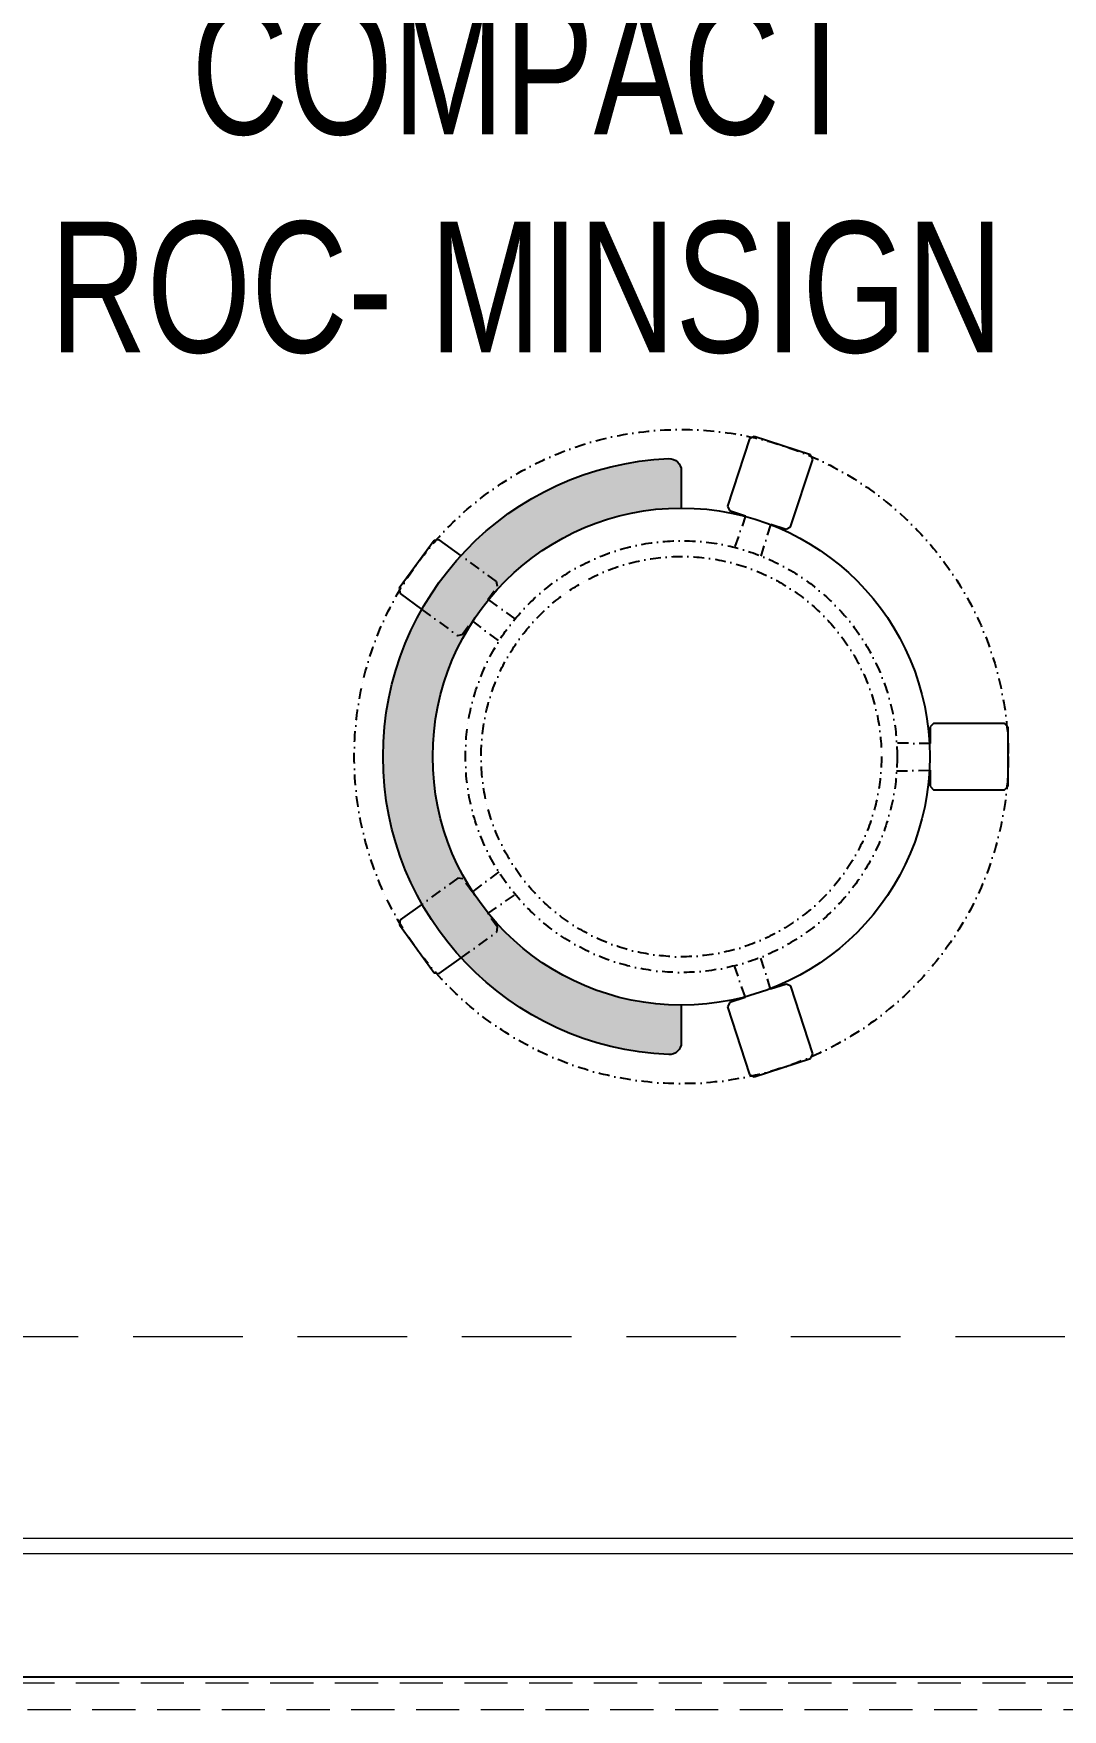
# Model space of a CAD drawing. Header units: feet. Extents: x 2549014 to 2559749, y -5462536 to -5450416.
# Drawn here: x 2555920 to 2556707, y -5461177 to -5459896 of the extents above; entities that cross this region are included whole.
import ezdxf

# ---------------------------------------------------------------- set-up
doc = ezdxf.new("R2010")
doc.units = ezdxf.units.FT
doc.header["$LTSCALE"] = 33
doc.header["$MEASUREMENT"] = 0
for name, pattern in [('DASHDOT2', [0.5, 0.25, -0.125, 0, -0.125]), ('HIDDEN', [9.524999999999995, 6.349999999999997, -3.174999999999998]), ('HIDDENX2', [0.75, 0.5, -0.25])]:
    doc.linetypes.add(name, pattern=pattern)
for name, color, linetype, lineweight in [('A-Glazing', 4, 'Continuous', 20), ('A-shutter', 8, 'Continuous', 18), ('beam', 90, 'Continuous', 9), ('HATCH', 9, 'Continuous', 9), ('LENS-DIM', 252, 'Continuous', 5), ('LENS-FURNITURE', 13, 'Continuous', 9), ('LENS-TEXT', 31, 'Continuous', 5), ('LN-ELEVATION-1', 81, 'Continuous', 25), ('rolling shutter', 1, 'Continuous', 5)]:
    doc.layers.add(name, color=color, linetype=linetype, lineweight=lineweight)
doc.layers.add('A-WALL', color=1, linetype='Continuous')
doc.styles.add('LK TXT', font='GILC____.TTF', dxfattribs={"height": 100})

# ---------------------------------------------------------------- blocks, each defined once
blk = doc.blocks.new('DR STOOL')
at = {"layer": 'HATCH'}
h = blk.add_hatch(dxfattribs=at)
h.set_pattern_fill('ANSI36', color=250, angle=-90.00000000000001)
h.set_pattern_definition([(315, (-227.8099174643867, 917.3997257252777), (6.173926083235043, -1.683798022700468), [7.9375, -1.587499999999999, 0, -1.587499999999999])])
edge = h.paths.add_edge_path()
edge.add_line((-190.0000000041909, 4.511094e-10), (-218.6899174675346, 4.511094e-10))
edge.add_arc((-218.6899174670689, 9.120000000388245), 9.119999999940092, 177.6119845363388, 269.9999999996136, ccw=False)
edge.add_arc((-1.8626451e-09, 3.565219e-10), 228.000000002257, 2.3880154632688004, 177.6119845367313, ccw=False)
edge.add_arc((218.6899174633436, 9.120000000497384), 9.120000000051716, -90.00000000034493, 2.3880154629299, ccw=False)
edge.add_line((218.6899174633436, 4.511094e-10), (190, 4.511094e-10))
edge.add_arc((-1.8626451e-09, 4.511094e-10), 190.000000001979, -1.27e-14, 180)
at = {"layer": 'LN-ELEVATION-1', "color": 1, "ltscale": 100}
for p, q in [((-128.6221585394814, 215.4841044476634), (-165.2704676063731, 189.0243927398114)), ((-124.7228340068832, 214.8545704018979), (-128.6221585394814, 215.4841044476634)), ((-112.6981821293011, 198.1996966340157), (-124.7228340068832, 214.8545704018979)), ((124.7553772013634, 214.9803744515593), (112.5488144652918, 198.2845540212292)), ((128.7014972954057, 215.5933048763618), (124.7553772013634, 214.9803744515593)), ((128.7014972954057, 215.5933048763618), (124.7553772013634, 214.9803744515593)), ((165.1911288509145, 188.915192311113), (128.7014972954057, 215.5933048763618)), ((165.1911288509145, 188.915192311113), (128.7014972954057, 215.5933048763618)), ((-165.2704676063731, 189.0243927398114), (-165.9069543029182, 185.0820035930228)), ((-165.9069543029182, 185.0820035930228), (-153.8003208162263, 168.3135803133482)), ((153.6734594982117, 168.4294150282658), (165.7973639420234, 185.0121775862135)), ((165.7973639420234, 185.0121775862135), (165.1911288509145, 188.915192311113)), ((165.7973639420234, 185.0121775862135), (165.1911288509145, 188.915192311113)), ((-191.2928382232785, -35.45407700946089), (-242.9550312487409, -52.24013893969095)), ((-187.9259491492994, -37.1695928365807), (-191.2928382232785, -35.45407700946089)), ((-184.1424400564283, -48.81403796559607), (-187.9259491492994, -37.1695928365807)), ((188.0651108901948, -36.96233201187715), (184.0504167033359, -49.19388854173303)), ((191.3981811110861, -35.27656588272658), (188.0651108901948, -36.96233201187715)), ((243.0100176925771, -52.21682526778022), (191.3981811110861, -35.27656588272658)), ((-242.9550312487409, -52.24013893969095), (-244.7482102331705, -55.75945052818861)), ((-244.7482102331705, -55.75945052818861), (-230.7800458371639, -98.74904560100549)), ((230.715890809428, -98.7280946081737), (244.8123673382215, -55.78040257930116)), ((244.8123673382215, -55.78040257930116), (243.0100176925771, -52.21682526778022)), ((-173.8639617776498, -80.4479453730819), (-177.8421125086024, -68.2044548037811)), ((177.6922140880488, -68.56540505095472), (173.8739495249465, -80.1985000452405)), ((-227.2218665438704, -100.5620286722478), (-175.5596735184081, -83.7759667420105)), ((-175.5596735184081, -83.7759667420105), (-173.8639617776498, -80.4479453730819)), ((173.8739495249465, -80.1985000452405), (175.5794035866856, -83.5704969359358)), ((175.5794035866856, -83.5704969359358), (227.1912401677109, -100.5107563209894)), ((-230.7800458371639, -98.74904560100549), (-227.2218665438704, -100.5620286722478)), ((227.1912401677109, -100.5107563209894), (230.715890809428, -98.7280946081737)), ((-22.72193054761737, -190.2142363802995), (-25.39390889601782, -192.886214728569)), ((-10.47823652112856, -190.2142363802995), (-22.72193054761737, -190.2142363802995)), ((22.78362171910703, -190.2142363802995), (9.910054048988968, -190.2142363802995)), ((25.42475448176265, -192.8553691428751), (22.78362171910703, -190.2142363802995)), ((-25.39390889601782, -192.886214728569), (-25.39390889601782, -247.2070584567482)), ((25.42475448176265, -247.1762128710543), (25.42475448176265, -192.8553691428751)), ((-25.39390889601782, -247.2070584567482), (-22.60096735274419, -250)), ((-22.60096735274419, -250), (22.60096735274419, -250)), ((22.60096735274419, -250), (25.42475448176265, -247.1762128710543))]:
    blk.add_line(p, q, dxfattribs=at)
at = {"layer": 'LN-ELEVATION-1', "linetype": 'DASHDOT2'}
for p, q in [((-92.92521573789418, 170.8129362839827), (-112.6981821293011, 198.1996966340157)), ((112.5488144652918, 198.2845540212292), (92.69529851106927, 171.1294289919315)), ((-153.8003208162263, 168.3135803133482), (-134.1093360339291, 141.0403694751003)), ((-103.4542870586738, 159.9154408004979), (-93.52748446213081, 167.0824927485227)), ((-93.52748446213081, 167.0824927485227), (-92.92521573789418, 170.8129362839827)), ((92.69529851106927, 171.1294289919315), (93.26858203159645, 167.4385604566923)), ((93.26858203159645, 167.4385604566923), (103.6608748426661, 159.8406005539291)), ((133.7372852512635, 141.1612321265929), (153.6734594982117, 168.4294150282658)), ((-88.15393704269081, 139.4771787207864), (-103.4542870586738, 159.9154408004979)), ((103.6608748426661, 159.8406005539291), (88.19885099539533, 139.4487815762331)), ((-134.1093360339291, 141.0403694751003), (-130.4219571123831, 140.4450534014686)), ((-130.4219571123831, 140.4450534014686), (-119.9844727469608, 147.9808124662595)), ((-119.9844727469608, 147.9808124662595), (-105.3687285655178, 126.9741353208374)), ((105.4096150295809, 126.94019481352), (120.1194891873747, 147.8074627162714)), ((120.1194891873747, 147.8074627162714), (130.0033113472163, 140.5812532722048)), ((130.0033113472163, 140.5812532722048), (133.7372852512635, 141.1612321265929)), ((-159.954806596972, -40.49024384317454), (-184.1424400564283, -48.81403796559607)), ((184.0504167033359, -49.19388854173303), (159.8786162491887, -40.79004861696012)), ((-177.8421125086024, -68.2044548037811), (-153.4148110738024, -60.73628028803068)), ((153.3006618716754, -61.02382378749462), (177.6922140880488, -68.56540505095472)), ((-10.92024635523557, -164.6382343793375), (-10.47823652112856, -190.2142363802995)), ((9.910054048988968, -190.2142363802995), (10.35584833659231, -164.674698740353))]:
    blk.add_line(p, q, dxfattribs=at)
at = {"layer": 'LN-ELEVATION-1', "color": 1, "ltscale": 100}
blk.add_lwpolyline([(-190.0000000023283, 0), (-218.6899174656719, 0, -0.4264743413925903), (-227.8019973598421, 9.5, -0.959166304662544), (227.8019973593764, 9.5, -0.4264743413925903), (218.6899174647406, 0), (190.0000000013969, 0)], format="xyb", dxfattribs=at)
at = {"layer": 'LN-ELEVATION-1', "linetype": 'DASHDOT2'}
for radius in [250, 165, 153]:
    blk.add_circle((0, 0), radius, dxfattribs=at)
at = {"layer": 'LN-ELEVATION-1', "color": 1, "ltscale": 100}
blk.add_circle((0, 0), 190, dxfattribs=at)
blk = doc.blocks.new('*U44')
at = {"layer": 'A-shutter', "color": 5, "linetype": 'HIDDENX2', "ltscale": 2}
blk.add_lwpolyline([(41037999.48334333, -1561544.224196389), (41037999.48334351, -1561564.224196389), (41041435.48334341, -1561564.224191636), (41041435.48334321, -1561544.224191635)], close=True, dxfattribs=at)
blk = doc.blocks.new('A$C5bd52c87')
at = {"layer": 'A-Glazing', "elevation": 17940.12951759458}
blk.add_lwpolyline([(650.6885954970494, -6352.227998980321), (3996.6885955045, -6352.22799898591), (3996.6885955045, -6364.227998985909), (650.6885954970494, -6364.227998980322)], close=True, dxfattribs=at)
at = {"layer": 'A-WALL'}
blk.add_lwpolyline([(-3808.373904499226, 890.8957041949033), (-3808.373904499226, -6198.104296758771), (-3561.373904499225, -6198.104296758771), (-3561.373904499225, -6458.10429675877), (-169.3739044992253, -6458.10429675877), (-169.3739044992253, -6198.104296758771), (650.6260955007746, -6198.104296758771), (650.6260955007746, -6458.10429675877), (3996.626095500775, -6458.10429675877)], dxfattribs=at)
at = {"layer": 'beam', "linetype": 'HIDDEN', "ltscale": 0.4}
blk.add_lwpolyline([(650.6885955045, -6198.104296760633), (3996.6885955045, -6198.104296760633), (3996.6885955045, -6458.104296760634), (650.6885955045, -6458.104296760634)], close=True, dxfattribs=at)
at = {"layer": 'rolling shutter'}
blk.add_blockref('*U44', (-41037393.79474794, 1555081.119898995, 17940.12951759458), dxfattribs=at)

msp = doc.modelspace()

# ---------------------------------------------------------------- block references
at = {"layer": 'LENS-DIM', "color": 2}
msp.add_blockref('A$C5bd52c87', (2553082.419596491, -5454694.03884032), dxfattribs=at)
at = {"layer": 'LENS-FURNITURE', "rotation": 90.00000000000003}
msp.add_blockref('DR STOOL', (2556415.377216159, -5460448.778275583), dxfattribs=at)

# ---------------------------------------------------------------- texts
at = {"layer": 'LENS-TEXT', "color": 0, "linetype": 'Continuous', "ltscale": 3, "insert": (2556297.182319177, -5459923.840880395), "char_height": 100, "attachment_point": 5, "style": 'LK TXT'}
msp.add_mtext_dynamic_manual_height_columns('CLINIC-2 COMPACT ROC- MINSIGN', width=730.5073781448633, gutter_width=0.9999999999999992, heights=[0], dxfattribs=at)

doc.saveas('drawing.dxf')
